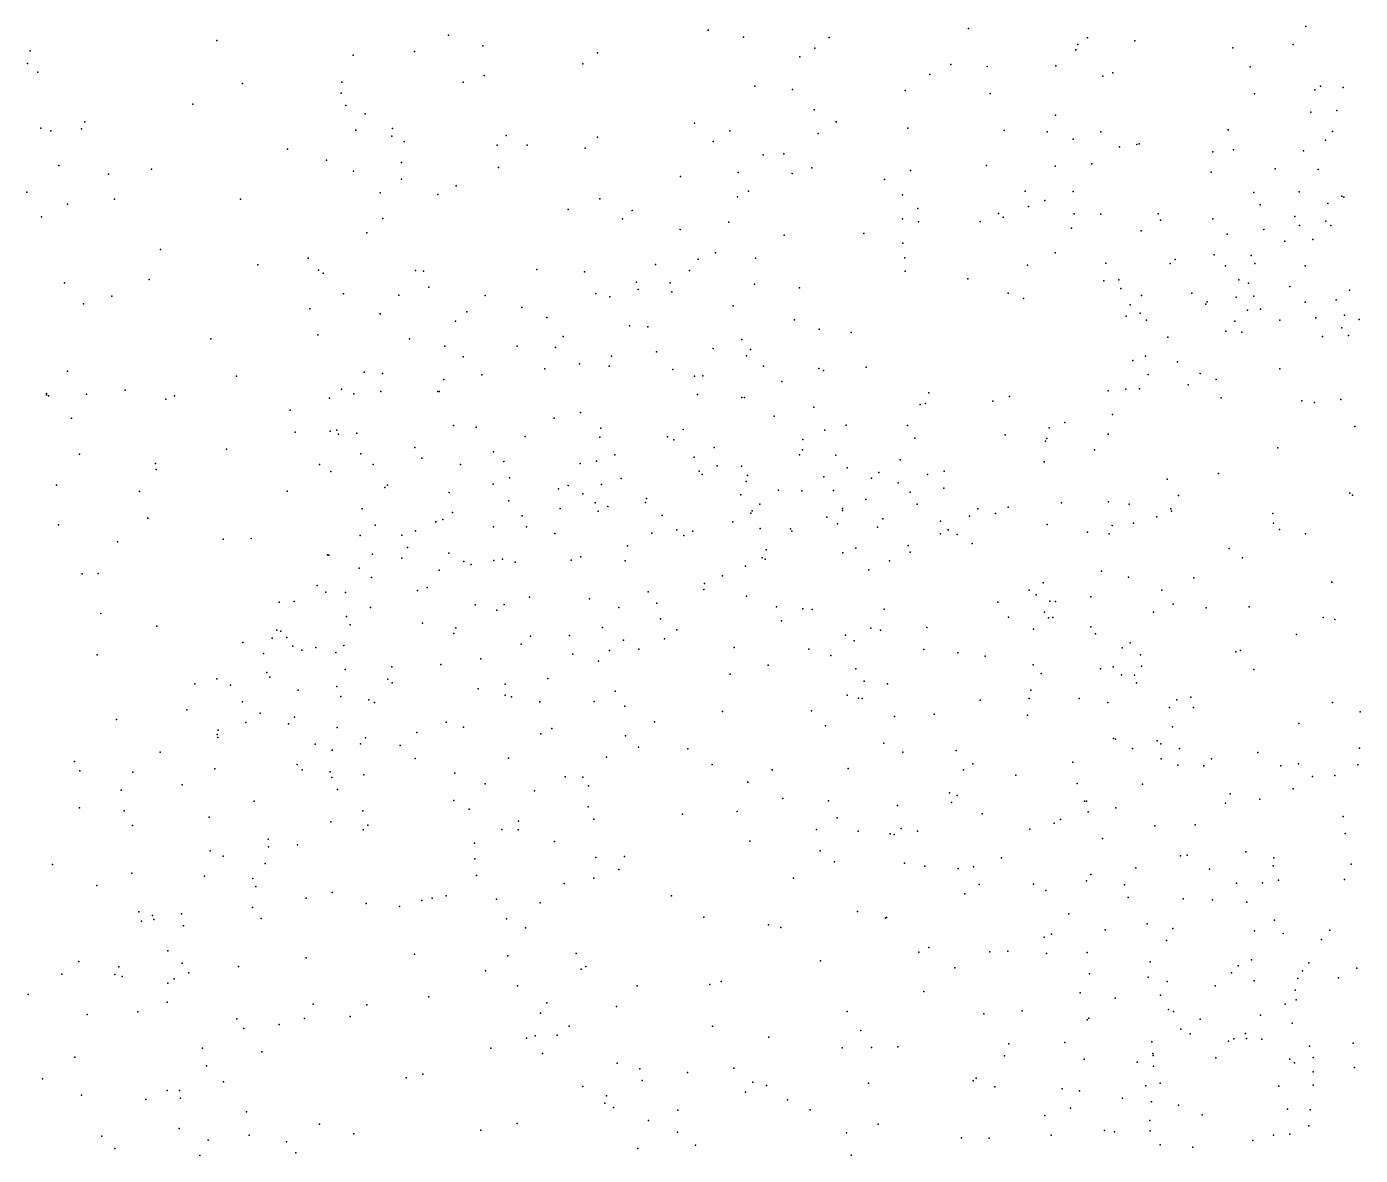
# Model space of a CAD drawing. Header units: metres. Extents: x -23.9 to 23.9, y -28.5 to 28.5.
# Drawn here: x -4.643 to -3.224, y -8.404 to -7.203 of the extents above; entities that cross this region are included whole.
import ezdxf

# ---------------------------------------------------------------- set-up
doc = ezdxf.new("R2010")
doc.units = ezdxf.units.M

msp = doc.modelspace()

# ---------------------------------------------------------------- linework, layer by layer
for p in [(-3.6407, -7.2053, 17.2481), (-3.2819, -7.2032, 19.4021), (-4.4403, -7.2179, 21.4451), (-4.1939, -7.2124, 7.9296), (-3.9176, -7.2069, 21.4146), (-3.8803, -7.2142, 17.2374), (-3.7889, -7.2146, 21.3174), (-3.5143, -7.2151, 16.5347), (-3.4639, -7.2182, 22.6135), (-4.639, -7.229, 21.6031), (-4.2954, -7.2335, 21.0954), (-4.2302, -7.2296, 8.5092), (-4.1573, -7.2235, 17.3411), (-4.0356, -7.231, 21.081), (-3.8042, -7.2262, 22.6299), (-3.5266, -7.2277, 16.3067), (-3.5247, -7.2223, 16.4182), (-3.3598, -7.2256, 17.2793), (-3.2956, -7.2223, 15.9181), (-4.6418, -7.2423, 19.277), (-4.051, -7.2428, 17.2918), (-3.8201, -7.2353, 21.1874), (-3.6597, -7.2434, 16.4012), (-3.6209, -7.2456, 22.6507), (-3.5481, -7.2447, 16.8328), (-3.3413, -7.246, 17.4241), (-4.6308, -7.2517, 9.4741), (-4.3074, -7.2622, 21.9161), (-4.1785, -7.2621, 21.6019), (-4.1559, -7.2552, 22.4199), (-3.6821, -7.254, 16.3039), (-3.4981, -7.2559, 16.1288), (-3.4875, -7.2522, 17.0997), (-4.4131, -7.2636, 17.6213), (-4.3081, -7.2741, 22.1083), (-3.8681, -7.2664, 21.3439), (-3.8281, -7.27, 7.8946), (-3.7083, -7.271, 16.4916), (-3.6178, -7.2742, 16.6635), (-3.3368, -7.2746, 22.5952), (-3.2724, -7.2705, 19.2925), (-3.2666, -7.2666, 15.7753), (-3.2423, -7.2678, 19.628), (-4.4657, -7.2857, 21.5382), (-4.3032, -7.2872, 21.2969), (-4.5809, -7.3044, 17.67), (-4.2827, -7.2958, 22.2285), (-3.805, -7.2918, 16.3782), (-3.7815, -7.3043, 16.5286), (-3.5484, -7.2972, 16.053), (-3.2769, -7.2942, 17.5527), (-3.2492, -7.2924, 15.6432), (-4.6275, -7.3112, 19.3253), (-4.6169, -7.314, 19.4091), (-4.5842, -7.312, 19.5028), (-4.2924, -7.3135, 21.7797), (-4.2534, -7.3116, 21.6816), (-4.1326, -7.3191, 17.3675), (-3.9324, -7.3058, 21.0945), (-3.8946, -7.3141, 17.2763), (-3.8006, -7.3169, 16.188), (-3.7054, -7.3113, 16.1064), (-3.6029, -7.3137, 17.3054), (-3.5573, -7.3152, 16.9508), (-3.5001, -7.3152, 10.6252), (-3.3646, -7.313, 19.8482), (-3.2536, -7.3147, 16.0535), (-4.3652, -7.3334, 21.4565), (-4.2541, -7.3198, 8.8811), (-4.2412, -7.3253, 17.4593), (-4.1423, -7.3293, 22.4687), (-4.1104, -7.3294, 21.4936), (-4.0484, -7.3325, 17.3348), (-4.0355, -7.3207, 21.4425), (-3.9123, -7.3255, 11.6593), (-3.5295, -7.323, 17.0469), (-3.4804, -7.3309, 22.6539), (-3.4617, -7.3286, 16.0087), (-3.4595, -7.3277, 17.1941), (-3.2613, -7.324, 15.9298), (-4.3238, -7.3452, 21.8842), (-4.2438, -7.3478, 21.2118), (-3.8591, -7.3396, 5.6628), (-3.8373, -7.3384, 22.651), (-3.381, -7.3364, 19.9973), (-3.359, -7.3341, 17.387), (-3.2844, -7.3352, 19.3751), (-4.6084, -7.3509, 19.1437), (-4.5557, -7.3601, 21.6423), (-4.5098, -7.3547, 17.6631), (-4.2951, -7.3569, 21.3607), (-4.1408, -7.3529, 21.0027), (-3.8858, -7.3583, 16.2579), (-3.8283, -7.3594, 21.2214), (-3.8075, -7.3533, 16.1072), (-3.7025, -7.3561, 12.3297), (-3.6216, -7.3508, 16.789), (-3.5485, -7.3515, 15.9776), (-3.5096, -7.3493, 11.8686), (-3.3826, -7.3581, 17.4797), (-3.3146, -7.3544, 15.9958), (-3.269, -7.3553, 15.7981), (-4.244, -7.3653, 22.3369), (-4.1858, -7.3725, 21.5723), (-3.9471, -7.3628, 21.3678), (-3.7301, -7.3657, 16.7053), (-4.6426, -7.3794, 17.6996), (-4.5493, -7.3868, 19.5816), (-4.4151, -7.3866, 17.652), (-4.2666, -7.3801, 17.541), (-4.2052, -7.3818, 21.0661), (-4.0331, -7.3865, 22.5631), (-3.8866, -7.3841, 21.2924), (-3.8748, -7.3784, 16.5684), (-3.7112, -7.3821, 17.3241), (-3.5806, -7.3783, 16.8802), (-3.5595, -7.3881, 22.6745), (-3.5297, -7.3787, 5.1263), (-3.3373, -7.3797, 11.0959), (-3.2893, -7.3788, 22.5726), (-3.2439, -7.3835, 17.982), (-3.2418, -7.3847, 19.4478), (-4.5993, -7.3921, 19.3239), (-4.0668, -7.3977, 17.3895), (-3.9985, -7.3987, 21.001), (-3.6949, -7.3966, 18.5004), (-3.6088, -7.4019, 14.2148), (-3.5769, -7.3946, 18.4463), (-3.5285, -7.4023, 17.4003), (-3.5002, -7.4027, 17.1441), (-3.4392, -7.4024, 17.2963), (-3.3305, -7.3927, 19.9381), (-3.2588, -7.3915, 19.1294), (-4.6267, -7.4057, 19.0504), (-4.2638, -7.4072, 5.3545), (-4.0087, -7.4078, 21.4111), (-3.8957, -7.4112, 21.0932), (-3.7111, -7.4077, 16.7758), (-3.694, -7.4108, 15.9387), (-3.6286, -7.4106, 18.6575), (-3.604, -7.406, 15.9111), (-3.5312, -7.4177, 18.368), (-3.4368, -7.4092, 17.4085), (-3.381, -7.4076, 20.0497), (-3.2936, -7.4052, 18.1056), (-3.2888, -7.4147, 17.6989), (-3.2608, -7.4101, 17.8039), (-3.2553, -7.4146, 15.5855), (-4.2807, -7.4225, 22.2843), (-3.9474, -7.4191, 16.1869), (-3.8369, -7.425, 16.7113), (-3.7523, -7.4233, 18.62), (-3.4573, -7.4203, 15.8872), (-3.3658, -7.4241, 20.1504), (-3.3269, -7.4189, 7.0016), (-3.3045, -7.4316, 19.0481), (-3.2745, -7.4298, 18.2888), (-4.5001, -7.4402, 21.6361), (-3.9099, -7.4439, 16.6612), (-3.7106, -7.4336, 22.6837), (-3.5488, -7.4439, 18.6037), (-3.3796, -7.4458, 18.3161), (-3.3402, -7.4467, 15.8599), (-4.3968, -7.4565, 21.5675), (-4.3433, -7.4496, 22.042), (-3.9736, -7.4564, 22.6132), (-3.9284, -7.4507, 21.3297), (-3.8674, -7.4495, 21.1928), (-3.7087, -7.4492, 7.4334), (-3.5782, -7.4568, 16.9619), (-3.4947, -7.4549, 18.4776), (-3.4264, -7.4551, 22.6492), (-3.421, -7.4508, 12.7842), (-3.3676, -7.4577, 17.6027), (-3.3362, -7.4553, 19.1306), (-3.2828, -7.4578, 11.6198), (-4.5124, -7.4721, 19.5185), (-4.3322, -7.4623, 22.1476), (-4.3273, -7.4656, 21.4851), (-4.2289, -7.4628, 21.6166), (-4.2205, -7.4634, 21.2672), (-4.1001, -7.4614, 12.7105), (-4.0492, -7.4642, 20.9286), (-3.994, -7.475, 0.1394), (-3.9375, -7.4628, 16.0737), (-3.7082, -7.4635, 7.0251), (-3.6417, -7.4716, 17.4041), (-3.4969, -7.4736, 18.679), (-3.4809, -7.4726, 18.5611), (-3.3534, -7.4727, 18.1141), (-4.6024, -7.4757, 19.2402), (-4.3055, -7.4875, 21.7666), (-4.2468, -7.4888, -1.279), (-4.2149, -7.4804, 6.594), (-4.1548, -7.4893, -2.0983), (-4.0374, -7.487, 16.3234), (-3.9923, -7.4827, 16.1523), (-3.9582, -7.4758, 20.9585), (-3.9564, -7.4854, 17.409), (-3.8684, -7.4771, 17.3888), (-3.8207, -7.4811, 16.7964), (-3.5986, -7.4866, 22.6837), (-3.4788, -7.4818, 18.8182), (-3.4569, -7.4894, 15.8266), (-3.4034, -7.4869, 20.1047), (-3.3431, -7.476, 18.3938), (-3.2992, -7.4795, 15.7665), (-3.2355, -7.4837, 18.3789), (-4.582, -7.4982, 21.7009), (-4.5521, -7.4898, 19.3489), (-4.3413, -7.5034, 21.9692), (-4.116, -7.5021, 20.8455), (-4.0225, -7.4906, 16.5196), (-3.8911, -7.5001, 16.7449), (-3.5822, -7.4925, 18.3144), (-3.4688, -7.499, 17.1928), (-3.3883, -7.4983, 18.988), (-3.3869, -7.496, 18.4897), (-3.3563, -7.4911, 18.8758), (-3.3372, -7.4898, 17.7316), (-3.3304, -7.5038, 17.9062), (-3.2829, -7.4965, 20.1228), (-3.2498, -7.4937, 18.884), (-4.2666, -7.5086, 22.3126), (-4.1866, -7.5166, 21.0882), (-4.1745, -7.5065, 20.971), (-4.0892, -7.5126, 17.5228), (-3.8259, -7.5152, 18.6364), (-3.4731, -7.5111, 18.2125), (-3.4583, -7.508, 17.5718), (-3.4514, -7.5155, 6.1112), (-3.3576, -7.5165, 20.0258), (-3.3441, -7.505, 17.991), (-3.3096, -7.5155, 17.3634), (-3.2713, -7.513, 22.564), (-3.2409, -7.5102, 19.256), (-3.2253, -7.5149, 18.4644), (-4.333, -7.5311, 14.4797), (-4.0013, -7.5216, 20.8795), (-3.9819, -7.5225, 21.3941), (-3.7996, -7.525, 17.431), (-3.7656, -7.5287, 22.6752), (-3.3671, -7.5272, 17.8142), (-3.3502, -7.5284, 18.6509), (-3.2437, -7.5236, 15.5588), (-3.2367, -7.5319, 17.4118), (-4.4469, -7.5353, 17.6951), (-4.2355, -7.5354, 21.3436), (-4.1979, -7.5431, 17.636), (-4.1209, -7.5432, 22.5018), (-4.0803, -7.5445, 16.3862), (-4.0718, -7.533, 21.4583), (-3.9123, -7.5458, 15.9598), (-3.882, -7.5361, 20.9985), (-3.4288, -7.5335, 17.673), (-3.2644, -7.533, 18.5985), (-4.1784, -7.5545, 20.821), (-4.0206, -7.5538, 16.6305), (-3.9727, -7.5492, 17.4998), (-3.8771, -7.5536, 21.1636), (-3.8727, -7.5466, 17.4733), (-3.4662, -7.5584, 18.1038), (-3.4526, -7.5539, 18.8807), (-3.4184, -7.5599, 17.9815), (-4.5992, -7.5698, 6.5755), (-4.2838, -7.5708, 22.2502), (-4.2641, -7.5723, 17.7084), (-4.1585, -7.5735, 21.5351), (-4.0913, -7.5672, 20.7491), (-4.0545, -7.5621, 16.1656), (-4.0231, -7.5646, 16.0861), (-3.9552, -7.5678, -1.8312), (-3.9235, -7.5746, 22.6238), (-3.8588, -7.5645, 15.8931), (-3.7999, -7.567, 16.8793), (-3.795, -7.5689, 18.5063), (-3.7497, -7.5656, -1.5594), (-3.4498, -7.5732, 20.3015), (-3.3946, -7.5721, 17.282), (-3.3097, -7.5674, 19.0267), (-4.4196, -7.5749, 21.6046), (-4.3077, -7.5889, 8.0584), (-4.199, -7.5787, 22.3961), (-3.9322, -7.5752, 20.8654), (-3.8394, -7.5809, 22.6607), (-3.4736, -7.5888, 20.2002), (-3.459, -7.5887, 17.795), (-3.4071, -7.5844, 12.2657), (-3.3775, -7.5785, 22.6183), (-4.6215, -7.5936, 19.5552), (-4.6214, -7.5949, 14.2632), (-4.6193, -7.5959, 17.7518), (-4.5788, -7.5942, 21.7114), (-4.5378, -7.5899, 19.5008), (-4.4946, -7.5997, 12.9118), (-4.4855, -7.5959, 19.348), (-4.3204, -7.5985, 21.8801), (-4.2945, -7.5937, 21.4592), (-4.2658, -7.5913, 21.6975), (-4.2053, -7.5915, 21.6055), (-4.2039, -7.5914, 21.2661), (-3.929, -7.5946, 21.3448), (-3.8819, -7.5978, 20.9369), (-3.8792, -7.5977, 16.8455), (-3.683, -7.5928, 18.2509), (-3.6148, -7.6017, 18.1716), (-3.5973, -7.5967, 17.0277), (-3.4922, -7.5908, 17.7048), (-3.372, -7.598, 20.3825), (-3.2863, -7.6014, 17.3671), (-3.2729, -7.6031, 22.552), (-3.2449, -7.5998, 19.1979), (-4.3625, -7.6113, 15.3932), (-4.0537, -7.6139, 20.6716), (-3.8055, -7.608, 6.0986), (-3.6923, -7.6051, 15.7781), (-3.6865, -7.6042, 17.5684), (-3.4878, -7.6159, 17.9225), (-4.5948, -7.6196, 5.9104), (-4.1886, -7.6276, 21.1853), (-4.1646, -7.6295, 20.6711), (-4.0815, -7.6196, 16.5901), (-4.0318, -7.6303, 16.0296), (-3.8477, -7.6178, 18.5929), (-3.7709, -7.6272, 15.7993), (-3.7059, -7.6277, 18.1645), (-3.555, -7.6301, 18.0281), (-3.5384, -7.6242, 20.2537), (-3.23, -7.6288, 15.5666), (-4.3569, -7.6348, 4.7394), (-4.3197, -7.6336, 22.0402), (-4.3126, -7.6326, 17.7442), (-4.3108, -7.6368, 22.1344), (-4.2914, -7.6356, 21.8032), (-4.1123, -7.6394, 16.1954), (-4.033, -7.6399, 21.4543), (-3.9609, -7.6396, 16.8019), (-3.9544, -7.6427, 20.6959), (-3.9442, -7.6317, 15.9142), (-3.8172, -7.6426, 16.9145), (-3.7935, -7.6326, 18.1976), (-3.6979, -7.641, 18.7947), (-3.6019, -7.6375, 18.865), (-3.5588, -7.6442, 22.6797), (-3.5576, -7.6415, 17.7594), (-3.4924, -7.6369, 17.1198), (-4.5864, -7.658, 19.1877), (-4.4299, -7.6528, 17.7458), (-4.2873, -7.6576, 22.2844), (-4.2297, -7.651, 21.3446), (-4.1461, -7.6555, 21.5498), (-4.0171, -7.6588, 17.4909), (-3.9114, -7.6511, 22.6696), (-3.8207, -7.6586, 18.5234), (-3.8175, -7.6534, 18.361), (-3.7821, -7.6591, 18.1042), (-3.5068, -7.6536, 18.9419), (-3.312, -7.6514, 15.7219), (-4.5055, -7.6679, 19.2873), (-4.3311, -7.669, 21.5033), (-4.2742, -7.669, 21.4217), (-4.2223, -7.6624, 21.6663), (-4.1812, -7.669, 22.5013), (-4.1351, -7.6657, 16.4559), (-4.054, -7.6681, 16.6907), (-4.0366, -7.6654, 17.8304), (-3.9327, -7.6613, 21.4003), (-3.9083, -7.6706, 20.8419), (-3.8824, -7.6707, 21.1164), (-3.77, -7.6726, -1.2304), (-3.7134, -7.664, 17.6358), (-3.5602, -7.6663, 20.3643), (-4.5049, -7.6744, 21.6603), (-4.3191, -7.6764, 15.0395), (-4.1291, -7.6833, 22.5944), (-4.0103, -7.6838, 15.968), (-3.9274, -7.6763, 20.6071), (-3.9242, -7.6798, 17.4205), (-3.8772, -7.687, 21.0224), (-3.876, -7.6808, 18.1183), (-3.7947, -7.6821, 18.6662), (-3.7442, -7.6835, 20.5466), (-3.7361, -7.6777, 18.0006), (-3.6844, -7.6797, 20.3724), (-3.6666, -7.6761, 17.9456), (-3.4297, -7.6845, 20.3791), (-3.3748, -7.6788, 17.2614), (-4.6108, -7.6909, 19.4801), (-4.5227, -7.6979, 19.3893), (-4.3657, -7.6974, 17.7817), (-4.2617, -7.6934, 5.7213), (-4.2588, -7.6911, 17.784), (-4.1931, -7.6988, 20.6175), (-4.1465, -7.6899, 16.2968), (-4.0769, -7.6949, 17.3874), (-4.0668, -7.6915, 17.6897), (-4.051, -7.7002, 12.3034), (-4.0312, -7.6903, 8.2496), (-3.883, -7.7014, 20.7135), (-3.8431, -7.6963, 20.5665), (-3.8183, -7.697, 17.8933), (-3.7843, -7.6967, 20.3652), (-3.7155, -7.6885, 20.4508), (-3.7028, -7.6986, 17.8581), (-3.6672, -7.6942, 17.7359), (-3.4174, -7.702, 22.6533), (-3.2352, -7.6994, 20.4003), (-3.2325, -7.7016, 19.1902), (-4.2859, -7.7162, 22.4137), (-4.1298, -7.7078, 17.6023), (-4.075, -7.7159, 11.8983), (-4.0381, -7.71, 22.6962), (-4.0243, -7.7139, 17.9089), (-3.9843, -7.7094, 21.4487), (-3.9835, -7.7052, 13.1017), (-3.8628, -7.7114, 20.3983), (-3.7748, -7.7159, 22.772), (-3.75, -7.7064, 17.425), (-3.6954, -7.7112, 15.7369), (-3.631, -7.7164, 14.3393), (-3.5985, -7.7144, 20.4799), (-3.5419, -7.7099, 17.0793), (-3.492, -7.7086, 15.7061), (-3.4701, -7.7114, 20.1609), (-3.4255, -7.7164, 15.0956), (-4.5138, -7.726, 11.7357), (-4.2074, -7.7301, 21.2405), (-4.2001, -7.7276, 20.9815), (-4.1896, -7.7201, 17.4667), (-4.1156, -7.7236, 16.6088), (-4.0348, -7.7187, 17.2319), (-3.9668, -7.7234, 22.7574), (-3.8915, -7.7299, 15.8315), (-3.8723, -7.7209, 17.2285), (-3.8708, -7.7182, 22.7693), (-3.7915, -7.7251, 18.5896), (-3.7747, -7.7181, 17.3026), (-3.732, -7.7267, 16.99), (-3.6705, -7.7295, 18.7124), (-3.6397, -7.7242, 17.0429), (-3.612, -7.7212, 18.8307), (-3.4405, -7.7247, 17.1435), (-3.4249, -7.7186, 18.9923), (-3.317, -7.7213, 19.0769), (-4.6087, -7.7333, 17.8394), (-4.2878, -7.7446, 22.0405), (-4.2721, -7.7337, 21.8512), (-4.2435, -7.7444, 20.8276), (-4.2292, -7.7397, 17.3931), (-4.1461, -7.7353, 17.2462), (-4.1108, -7.7354, 16.0952), (-4.0808, -7.7423, 20.5482), (-3.9777, -7.7422, 15.8936), (-3.9511, -7.7386, 16.8641), (-3.9436, -7.7445, 18.0932), (-3.9341, -7.7399, 17.7974), (-3.8624, -7.7373, 20.9416), (-3.8302, -7.7376, 20.7864), (-3.8288, -7.7399, 16.9466), (-3.7801, -7.7323, 17.7961), (-3.7376, -7.7356, 20.6328), (-3.6708, -7.7428, 17.5933), (-3.6625, -7.7385, 17.4716), (-3.6528, -7.7437, 20.5565), (-3.5573, -7.7328, 20.2336), (-3.5143, -7.7411, 22.7178), (-3.4913, -7.7428, 18.9382), (-3.4879, -7.7341, 13.122), (-3.4654, -7.7316, 20.4421), (-3.3166, -7.7313, 22.5577), (-3.3099, -7.7381, 17.2946), (-3.2823, -7.7429, 20.032), (-4.5459, -7.7515, 19.2782), (-4.4335, -7.7484, 17.8129), (-4.404, -7.7479, 21.5758), (-4.2375, -7.7573, 22.579), (-4.0037, -7.7557, 17.1206), (-3.7607, -7.7582, 20.7167), (-3.7052, -7.7551, 8.4714), (-3.637, -7.753, 22.7838), (-3.3637, -7.7583, 17.2291), (-4.3228, -7.7653, 22.3482), (-4.3212, -7.7654, 22.2436), (-4.2749, -7.7644, 17.5121), (-4.2437, -7.7686, 17.6081), (-4.1936, -7.7633, 21.0735), (-4.1775, -7.7723, 16.3332), (-4.1457, -7.7712, 21.6284), (-4.1366, -7.7699, 22.7061), (-4.1229, -7.773, 17.9059), (-4.0635, -7.771, 15.9948), (-4.0532, -7.7673, 16.7484), (-4.0059, -7.7716, 20.49), (-3.8602, -7.7683, 7.8236), (-3.857, -7.7697, 17.7508), (-3.856, -7.76, 21.2518), (-3.7746, -7.7632, 17.1631), (-3.7248, -7.7716, 17.6682), (-3.703, -7.7624, 17.2372), (-3.3493, -7.7683, 20.424), (-4.5837, -7.7855, 19.3923), (-4.5666, -7.7852, 13.2569), (-4.2889, -7.7795, 17.3102), (-4.2038, -7.7816, 17.1804), (-4.1697, -7.7753, 17.6987), (-3.8782, -7.7773, 17.0941), (-3.7467, -7.7813, 22.828), (-3.4993, -7.7826, 17.0661), (-4.3338, -7.7977, 22.4276), (-4.2757, -7.7892, 20.6519), (-4.2168, -7.8, 21.1844), (-3.9216, -7.7957, 20.4119), (-3.9024, -7.7876, 21.4439), (-3.5615, -7.7949, 15.6892), (-3.4708, -7.7891, 15.6864), (-3.4011, -7.7895, 22.652), (-3.2543, -7.7944, 22.5047), (-4.3742, -7.8156, 21.5136), (-4.358, -7.8147, 17.4603), (-4.3244, -7.805, 22.1235), (-4.3034, -7.8053, 17.7655), (-4.2269, -7.803, 22.6489), (-4.1079, -7.8103, 17.0616), (-4.0438, -7.8121, 17.8292), (-3.9814, -7.8044, 17.0436), (-3.9222, -7.802, 16.9405), (-3.8771, -7.8092, 15.801), (-3.6097, -7.8157, 20.5743), (-3.5764, -7.8026, 18.7651), (-3.5688, -7.8077, 17.3964), (-3.5545, -7.8145, 22.7951), (-3.5484, -7.8148, 20.1976), (-3.5109, -7.81, 18.8478), (-3.4351, -7.8029, -1.7628), (-4.5638, -7.8275, 12.1589), (-4.277, -7.8211, 20.806), (-4.1654, -7.8183, 17.8217), (-4.1424, -7.8242, 16.1351), (-4.1346, -7.818, 16.6141), (-4.0127, -7.8213, 16.8869), (-3.9723, -7.8166, 21.5016), (-3.845, -7.8206, 18.3348), (-3.817, -7.8226, 20.2969), (-3.807, -7.8232, 15.7511), (-3.7304, -7.8231, 17.7753), (-3.5599, -7.826, 17.547), (-3.444, -7.8261, 22.7315), (-3.4231, -7.8178, 18.9833), (-3.3881, -7.8214, 20.103), (-3.3425, -7.8206, 19.0536), (-4.5041, -7.8411, 21.6151), (-4.3026, -7.8307, 21.4035), (-4.2985, -7.8398, 21.975), (-4.2215, -7.8379, 21.7855), (-4.186, -7.8427, 17.06), (-4.0303, -7.8425, 16.7969), (-3.9683, -7.8331, 17.9475), (-3.8396, -7.8355, 20.9899), (-3.7447, -7.8433, 20.7415), (-3.6851, -7.8426, 20.2368), (-3.5982, -7.8314, 17.2119), (-3.5717, -7.8443, 18.5958), (-3.5559, -7.8321, 17.2909), (-3.5513, -7.8317, 18.6858), (-3.5106, -7.8417, 20.5153), (-3.2638, -7.8317, 19.9765), (-3.2511, -7.834, 20.4323), (-4.4126, -7.8584, 17.3618), (-4.3816, -7.8539, 22.234), (-4.3766, -7.8452, 17.2804), (-4.3721, -7.8464, 17.5923), (-4.3659, -7.8533, 17.9256), (-4.1881, -7.8487, 16.3778), (-4.1068, -7.8518, 18.045), (-4.0652, -7.8509, 22.8185), (-4.0079, -7.856, 6.95), (-3.9641, -7.8547, 18.2223), (-3.9512, -7.845, 20.48), (-3.7716, -7.8505, 14.6315), (-3.7624, -7.8568, 17.8463), (-3.7345, -7.8453, 18.4187), (-3.5057, -7.8494, 17.4481), (-3.2919, -7.8498, 22.5875), (-4.5677, -7.8715, 0.1539), (-4.3907, -7.8702, 22.3849), (-4.3594, -7.8622, 22.492), (-4.35, -7.8667, 17.6772), (-4.335, -7.8637, 22.0485), (-4.3138, -7.8691, 8.7848), (-4.3052, -7.8618, 20.7262), (-4.1168, -7.8603, 16.9944), (-4.0617, -7.8709, 18.1637), (-4.0226, -7.8668, 20.5437), (-3.9916, -7.8654, 22.8594), (-3.89, -7.8639, 21.4886), (-3.8107, -7.8657, 20.9002), (-3.7874, -7.8724, 21.3194), (-3.6884, -7.8658, 20.6765), (-3.6523, -7.8693, 18.4405), (-3.4774, -7.864, 17.0857), (-3.469, -7.8588, 20.1541), (-3.4579, -7.8717, 15.6785), (-3.3564, -7.8683, 22.686), (-3.3515, -7.8668, 17.1396), (-4.2543, -7.8842, 17.8783), (-4.202, -7.8817, 22.7525), (-4.1595, -7.8759, 20.6293), (-4.0343, -7.8782, 21.611), (-3.8539, -7.8827, 20.3692), (-3.7608, -7.8863, 18.3467), (-3.623, -7.873, 22.8659), (-3.5721, -7.8823, 18.5076), (-3.5005, -7.8863, 18.6182), (-3.487, -7.8843, 17.5676), (-3.4569, -7.8836, 18.926), (-4.4405, -7.897, 17.5755), (-4.3873, -7.8903, 17.785), (-4.3839, -7.8953, 22.1143), (-4.304, -7.8873, 17.0862), (-4.2585, -7.8974, 21.8692), (-4.0882, -7.8967, 16.9176), (-3.8942, -7.8922, 18.3032), (-3.7518, -7.8996, 0.0936), (-3.5634, -7.8916, 17.1233), (-3.478, -7.8928, 17.2963), (-3.4644, -7.8931, 17.3865), (-3.3372, -7.8871, 20.0542), (-4.4636, -7.9025, 17.4555), (-4.4258, -7.9037, 17.2326), (-4.354, -7.9093, 22.5858), (-4.3128, -7.9052, 20.8025), (-4.2539, -7.9014, 17.0201), (-4.1624, -7.9077, 16.5648), (-4.1338, -7.9029, 21.7379), (-4.1338, -7.9144, 18.169), (-4.0167, -7.9102, 15.9014), (-3.7699, -7.9144, 22.9218), (-3.7269, -7.9025, 15.7131), (-3.5745, -7.909, 15.6777), (-3.4621, -7.9015, 18.7151), (-4.4131, -7.9216, -2.028), (-4.3083, -7.916, 22.6637), (-4.2785, -7.9196, 21.2642), (-4.2727, -7.9224, 20.9223), (-4.1268, -7.9162, 16.6689), (-4.0968, -7.9214, 16.0134), (-4.0391, -7.9213, 17.9529), (-4.0063, -7.9262, 6.0293), (-3.7578, -7.9177, 21.4142), (-3.7541, -7.9181, 20.2868), (-3.6285, -7.9198, 17.8339), (-3.5763, -7.918, 20.5954), (-3.5233, -7.9182, 4.8632), (-3.4927, -7.9222, 17.6769), (-3.4271, -7.9276, 18.7994), (-3.4193, -7.9194, 18.9925), (-3.4043, -7.9166, 20.4999), (-3.4017, -7.9277, 17.0979), (-3.2538, -7.9224, 17.1955), (-4.5472, -7.9403, 21.5961), (-4.4723, -7.9302, 17.305), (-4.4094, -7.9435, 22.4893), (-4.3944, -7.9336, 17.1198), (-4.3578, -7.9378, 21.4089), (-4.1965, -7.9433, 21.7972), (-3.9748, -7.9427, 18.2613), (-3.9025, -7.9319, -0.9739), (-3.8077, -7.9313, 21.1305), (-3.7195, -7.9373, 20.7706), (-3.6772, -7.9347, 20.2324), (-3.5781, -7.9356, 20.1889), (-3.2241, -7.9322, 22.5319), (-4.44, -7.9564, 22.2548), (-4.4391, -7.9518, 22.3418), (-4.3642, -7.945, 22.0018), (-4.3125, -7.949, 17.9083), (-4.2277, -7.9542, 0.1653), (-4.1779, -7.9486, 16.2263), (-4.0958, -7.9557, 20.6206), (-4.084, -7.9499, 22.8708), (-3.7931, -7.9471, 21.0087), (-3.4237, -7.9483, 17.5903), (-3.2895, -7.9446, 19.1442), (-4.4392, -7.9596, 17.7225), (-4.3357, -7.9665, 18.0263), (-4.2876, -7.9662, 21.1537), (-4.2821, -7.9598, 21.0219), (-4.2452, -7.9679, 16.9515), (-4.0057, -7.9578, 22.9061), (-3.9918, -7.9698, 20.5501), (-3.9394, -7.9717, 8.8555), (-3.7309, -7.9654, 21.3293), (-3.4868, -7.9607, 18.5078), (-3.4845, -7.9612, 17.1254), (-3.4663, -7.9711, 20.564), (-3.4402, -7.9629, 22.8222), (-3.4362, -7.9662, 17.2046), (-3.4163, -7.9712, 0.2706), (-3.2251, -7.9708, 19.2515), (-4.5918, -7.9851, 17.8765), (-4.5005, -7.9752, 17.6004), (-4.3176, -7.973, 17.0036), (-4.2293, -7.9818, 17.9505), (-4.13, -7.9814, 16.0915), (-4.0258, -7.9806, 21.669), (-3.7106, -7.9752, 21.5359), (-3.654, -7.9732, 15.6925), (-3.5299, -7.9859, 17.8014), (-3.4359, -7.9822, 18.5877), (-3.3824, -7.9822, 17.2744), (-3.3332, -7.9754, 15.6974), (-4.586, -7.995, 17.7828), (-4.5297, -7.9963, 17.478), (-4.4424, -7.9928, 21.4594), (-4.355, -7.9882, 20.8349), (-4.3495, -7.9938, 21.3106), (-4.3199, -7.9962, 21.231), (-4.284, -7.9994, -1.0347), (-4.1873, -7.9975, 16.358), (-3.9136, -7.9884, 21.5996), (-3.8496, -7.9939, 18.2389), (-3.7687, -7.9925, 15.7352), (-3.6461, -7.9938, 22.9338), (-3.6364, -7.9876, 18.327), (-3.5904, -7.9996, 20.6796), (-3.4183, -7.9888, 17.6797), (-3.3906, -7.9898, 18.8476), (-3.3085, -7.9896, 19.9781), (-3.2898, -7.9876, 17.4235), (-3.2513, -8, 22.6413), (-3.2268, -7.9885, 15.7332), (-4.4772, -8.01, 17.1646), (-4.3182, -8.002, 21.9013), (-4.155, -8.0087, 16.5582), (-4.07, -8.0015, 16.7733), (-4.0512, -8.0018, 18.0002), (-4.0451, -8.011, 15.9581), (-3.8757, -8.007, 18.0046), (-3.5254, -8.0083, 22.8939), (-3.4558, -8.0093, 17.7594), (-3.2954, -8.014, 17.2122), (-3.275, -8.001, 17.5583), (-4.5421, -8.0157, 17.3736), (-4.4006, -8.0273, 20.7708), (-4.3121, -8.0147, 21.0889), (-4.1881, -8.0265, 22.8369), (-4.1026, -8.0163, 21.6973), (-3.8384, -8.0243, 20.389), (-3.7898, -8.0268, 14.9872), (-3.6609, -8.0183, 17.9416), (-3.653, -8.0212, 21.4307), (-3.5176, -8.0271, 15.683), (-3.5153, -8.0274, 6.5616), (-3.3624, -8.0193, 22.7902), (-3.331, -8.0252, 17.6272), (-4.5865, -8.0342, 17.6226), (-4.5388, -8.0375, 17.2667), (-4.2851, -8.0374, 18.0205), (-4.172, -8.0358, 16.2619), (-4.0455, -8.0333, 20.5968), (-3.9451, -8.0411, 15.8513), (-3.8869, -8.0381, 20.4613), (-3.7162, -8.032, 20.9162), (-3.659, -8.0288, 20.7794), (-3.6264, -8.0409, 0.8416), (-3.5136, -8.0386, 21.575), (-3.4843, -8.0345, 20.1079), (-3.3676, -8.0294, 20.0249), (-4.5302, -8.053, 21.487), (-4.4486, -8.0443, 22.1211), (-4.3191, -8.0492, 20.7186), (-4.2799, -8.0529, 22.7777), (-4.1196, -8.0486, 16.6442), (-4.0394, -8.0465, 18.1982), (-3.7807, -8.0451, 18.0108), (-3.7125, -8.0565, 21.1874), (-3.5496, -8.0507, 21.6557), (-3.5429, -8.0469, 17.8754), (-3.4428, -8.0536, 8.6268), (-3.3998, -8.0524, 18.5557), (-3.2424, -8.0436, 17.7006), (-4.3857, -8.0677, 21.2696), (-4.2846, -8.0576, 16.9095), (-4.1372, -8.0573, 16.1373), (-4.1197, -8.0579, 22.8976), (-4.0813, -8.0701, 16.023), (-3.8733, -8.07, 15.8058), (-3.8025, -8.0573, 22.9762), (-3.7583, -8.0592, 21.6171), (-3.7242, -8.062, 20.2468), (-3.7198, -8.0629, 15.7262), (-3.6951, -8.0592, 22.9646), (-3.5757, -8.0572, 6.2279), (-3.4983, -8.0669, 18.3808), (-3.2401, -8.0617, 20.5628), (-4.4475, -8.0802, 22.5129), (-4.3853, -8.076, 16.972), (-4.3547, -8.0738, 22.69), (-4.1662, -8.072, 18.0618), (-3.7987, -8.0802, 18.1869), (-3.4155, -8.0853, 17.7956), (-3.4084, -8.0848, 22.8459), (-3.3459, -8.081, 18.6512), (-4.6153, -8.0946, 17.3949), (-4.4335, -8.0858, 22.0492), (-4.3888, -8.0936, 20.9833), (-4.166, -8.0887, 21.7307), (-4.0373, -8.0871, 21.6662), (-4.0069, -8.0863, -2.2737), (-3.7835, -8.0917, 20.3009), (-3.7089, -8.0934, 18.2226), (-3.6874, -8.0965, 21.0575), (-3.6517, -8.0989, 21.6263), (-3.6356, -8.0973, 21.2981), (-3.6056, -8.0877, 15.7046), (-3.4628, -8.0982, 21.5344), (-3.3845, -8.0996, 15.7102), (-3.3169, -8.0959, 17.7782), (-3.316, -8.0875, 19.9216), (-3.2338, -8.0942, 17.7931), (-4.5309, -8.104, 17.1592), (-4.4535, -8.107, 17.0357), (-4.4019, -8.1097, 21.973), (-4.1642, -8.1062, 16.3425), (-4.0393, -8.1091, 22.9389), (-4.0129, -8.0999, 15.9426), (-3.8271, -8.1093, 20.3732), (-3.5155, -8.1119, 15.7028), (-3.5108, -8.1053, 21.4482), (-3.3112, -8.1114, 22.7705), (-3.2408, -8.1107, 19.7436), (-4.5681, -8.1171, 17.237), (-4.399, -8.1181, 21.0866), (-4.3177, -8.1243, 22.7536), (-4.1965, -8.128, 15.4341), (-4.0709, -8.115, 13.1429), (-3.9569, -8.128, 20.531), (-3.6446, -8.1259, 21.1823), (-3.6295, -8.116, 20.901), (-3.5716, -8.1155, 21.3628), (-3.5585, -8.1222, 17.9293), (-3.4751, -8.1164, 22.897), (-3.3558, -8.1145, 19.0229), (-3.328, -8.1143, 18.8997), (-4.4024, -8.1405, 22.6355), (-4.3454, -8.1303, 16.9189), (-4.2814, -8.1363, 21.8102), (-4.2459, -8.1393, 20.683), (-4.2222, -8.1329, 22.8396), (-4.2114, -8.1304, 16.8393), (-4.1428, -8.1317, 16.4937), (-4.0966, -8.1354, 16.6301), (-3.471, -8.1297, 21.6256), (-3.4125, -8.1313, -2.0039), (-3.3815, -8.1324, 18.5094), (-3.3449, -8.1349, 20.6592), (-4.5232, -8.145, 20.7547), (-4.5206, -8.1551, 13.3927), (-4.5087, -8.149, 17.0873), (-4.5075, -8.1531, 21.294), (-4.478, -8.1472, 0.6195), (-4.3931, -8.152, 20.7197), (-4.1324, -8.1526, 16.2118), (-3.9224, -8.1508, 22.9764), (-3.7588, -8.1446, 21.6194), (-3.7292, -8.1519, 15.7607), (-3.7279, -8.1509, 18.1519), (-3.5342, -8.1472, 20.8139), (-3.3153, -8.1539, 15.7458), (-4.4759, -8.16, 21.2004), (-4.1119, -8.1619, 16.7762), (-3.8537, -8.1589, 21.618), (-3.8405, -8.1617, 15.8203), (-3.5527, -8.1687, 21.2692), (-3.4956, -8.164, 20.0318), (-3.4507, -8.1577, 18.3907), (-3.4236, -8.1627, 17.8994), (-3.3367, -8.1654, 18.5905), (-3.3063, -8.168, 18.7232), (-3.2564, -8.1646, 19.4767), (-3.6832, -8.1829, 22.9795), (-3.5604, -8.1721, 20.9195), (-3.4302, -8.1756, 20.7656), (-3.2655, -8.1744, 19.6614), (-4.587, -8.1977, 21.3066), (-4.4923, -8.1866, 21.0962), (-4.3453, -8.1938, 21.8744), (-4.2302, -8.19, 21.7608), (-4.1307, -8.1919, 20.636), (-4.058, -8.1894, 16.6846), (-3.7983, -8.1972, 20.3059), (-3.6936, -8.188, 20.1304), (-3.618, -8.1874, 15.7414), (-3.5989, -8.1868, 20.0623), (-3.558, -8.1893, 21.0048), (-3.5146, -8.1882, 15.304), (-3.4476, -8.1981, 21.5679), (-3.34, -8.196, 22.8117), (-4.6052, -8.2113, 17.2364), (-4.5488, -8.2116, 20.7058), (-4.5447, -8.2037, 20.9372), (-4.4771, -8.1998, 22.1347), (-4.4701, -8.2099, 16.9964), (-4.4173, -8.2031, 21.9767), (-4.1546, -8.2077, 21.7055), (-4.0529, -8.206, 20.5871), (-4.0479, -8.2031, 16.0528), (-3.6554, -8.2047, 21.6231), (-3.5122, -8.2109, 18.2961), (-3.3611, -8.2098, 19.1455), (-3.354, -8.2026, 19.8503), (-3.2857, -8.2079, 18.8193), (-3.2787, -8.1993, -1.4713), (-3.2277, -8.2051, 15.8011), (-4.5411, -8.2137, 21.0237), (-4.4923, -8.2209, 22.2185), (-4.4859, -8.2164, 22.4382), (-4.1207, -8.2238, 16.3312), (-3.9931, -8.2239, 5.1447), (-3.916, -8.2224, 15.9021), (-3.9038, -8.219, 20.4601), (-3.4496, -8.2146, 21.3706), (-3.4296, -8.2191, 20.8615), (-3.3786, -8.2239, 19.2386), (-3.3369, -8.2184, 19.0638), (-3.2904, -8.216, 20.7638), (-3.2474, -8.2154, 22.7061), (-4.6411, -8.233, 20.7488), (-4.4931, -8.2412, 22.3565), (-4.2149, -8.2356, 22.8552), (-3.6885, -8.2297, 15.7786), (-3.522, -8.2313, 15.748), (-3.4847, -8.2368, 21.2195), (-3.4367, -8.2338, 19.9032), (-3.2933, -8.2283, 19.5783), (-3.2925, -8.2386, 18.9348), (-4.5781, -8.2542, 17.1485), (-4.5243, -8.2515, 15.8634), (-4.3379, -8.2434, 22.74), (-4.2807, -8.2438, 22.8026), (-4.0961, -8.253, 16.4423), (-4.0892, -8.242, 16.5263), (-4.0153, -8.2458, 22.9574), (-3.7699, -8.2509, 15.8267), (-3.6247, -8.2534, -0.228), (-3.5838, -8.2502, 18.2378), (-3.4283, -8.2489, 20.9674), (-3.4229, -8.2512, 17.9522), (-3.3303, -8.2549, 20.8747), (-3.3042, -8.2432, 17.9532), (-4.4191, -8.2587, -2.1111), (-4.4116, -8.2691, 22.629), (-4.3742, -8.265, 20.7071), (-4.347, -8.2584, 4.7845), (-4.2986, -8.2565, 16.8434), (-4.0657, -8.2667, 16.1879), (-3.9132, -8.2666, 22.9802), (-3.5146, -8.26, 19.9398), (-3.5127, -8.2583, 21.625), (-3.415, -8.2698, 18.3941), (-3.3943, -8.2593, 19.3235), (-3.2965, -8.2634, 18.6341), (-4.1109, -8.2793, 20.6012), (-4.1018, -8.2771, 21.68), (-4.0785, -8.2764, 16.2775), (-3.8532, -8.2784, 15.8971), (-3.7555, -8.2712, 21.5947), (-3.5384, -8.2839, 22.9326), (-3.4459, -8.2832, 21.1499), (-3.4051, -8.2749, 15.7877), (-3.3642, -8.2828, 19.4642), (-3.3586, -8.2802, 22.8222), (-3.3463, -8.2744, 19.6248), (-3.3451, -8.2798, 20.9879), (-3.3287, -8.2806, 18.5375), (-4.4555, -8.2901, 22.0891), (-4.3925, -8.2939, 8.8232), (-4.1489, -8.29, 16.7615), (-4.094, -8.2956, 0.9626), (-3.7752, -8.2898, 20.1712), (-3.7441, -8.2892, 22.9827), (-3.7161, -8.2885, 20.0905), (-3.598, -8.2853, 18.0157), (-3.4448, -8.2958, 19.7999), (-3.4445, -8.298, 21.4894), (-3.278, -8.2881, 18.7423), (-3.2317, -8.2848, 20.9271), (-4.5914, -8.2997, 20.8819), (-4.4515, -8.309, 22.5191), (-4.0147, -8.3062, 16.7056), (-3.9903, -8.3121, 16.087), (-3.8906, -8.3112, 21.6254), (-3.6026, -8.2984, 15.8048), (-3.5179, -8.3018, 15.7949), (-3.4616, -8.3048, 22.8906), (-3.444, -8.3092, 21.3234), (-3.3777, -8.3005, 19.1596), (-3.2991, -8.3018, 22.7624), (-3.294, -8.3057, 6.5883), (-3.2744, -8.2999, 6.077), (-3.2304, -8.3108, 22.664), (-4.6256, -8.3226, 19.3176), (-4.4332, -8.326, 16.9329), (-4.239, -8.3218, 22.8258), (-4.2211, -8.3178, 21.7642), (-3.9881, -8.3243, 16.6278), (-3.9397, -8.3158, 20.4522), (-3.8702, -8.3261, 20.3501), (-3.6358, -8.3248, 22.9622), (-3.6327, -8.322, 18.1289), (-3.2742, -8.3154, 18.8504), (-4.5844, -8.3401, 17.1381), (-4.4933, -8.335, -1.1838), (-4.48, -8.3352, 22.3786), (-4.0511, -8.3307, 16.3497), (-3.8782, -8.3368, 15.9765), (-3.8557, -8.3297, 22.9796), (-3.7471, -8.3273, 15.8724), (-3.6127, -8.3311, 19.8985), (-3.5413, -8.3333, 21.5514), (-3.5228, -8.3356, 19.8208), (-3.4522, -8.3302, 12.9465), (-3.4371, -8.3273, 19.7023), (-3.3108, -8.3305, 19.029), (-3.2744, -8.3293, 21.0605), (-4.516, -8.3448, 20.7799), (-4.479, -8.3433, 22.2241), (-4.0277, -8.3487, 21.6622), (-4.0259, -8.3408, 16.5035), (-4.0184, -8.3533, 16.2345), (-3.8333, -8.3452, 20.2601), (-3.5325, -8.3539, 17.9894), (-3.4769, -8.3433, 19.3731), (-3.4462, -8.3472, 19.5132), (-3.4175, -8.3508, 21.4169), (-3.3016, -8.3548, 18.5898), (-4.4088, -8.3579, 21.9887), (-3.9813, -8.3669, 16.1574), (-3.9499, -8.3559, 22.9658), (-3.8091, -8.3558, 21.6212), (-3.5597, -8.3616, 18.2384), (-3.4479, -8.3672, 17.9952), (-3.3924, -8.3609, 18.4074), (-3.2775, -8.3557, 15.8758), (-4.4803, -8.3754, 0.3405), (-4.406, -8.3825, 22.6098), (-4.331, -8.371, 22.723), (-4.2947, -8.3813, 21.8373), (-4.1595, -8.3773, 20.5816), (-4.1209, -8.3701, 22.9013), (-3.9504, -8.3796, 21.637), (-3.7705, -8.38, 20.0204), (-3.7371, -8.371, 15.0901), (-3.553, -8.3826, 22.9235), (-3.4963, -8.3775, 19.6649), (-3.4856, -8.379, 15.8506), (-3.4476, -8.378, 18.332), (-3.3164, -8.3825, 21.198), (-3.2992, -8.3815, 18.0465), (-3.2788, -8.3726, 18.95), (-4.5625, -8.3836, 19.2529), (-4.5487, -8.3969, 17.0761), (-4.4496, -8.3878, 5.6764), (-4.3662, -8.3896, 20.7225), (-3.9924, -8.3969, 16.3142), (-3.9313, -8.3933, 16.6123), (-3.6483, -8.3856, 15.8765), (-3.619, -8.3859, -2.1758), (-3.4369, -8.3929, 19.2688), (-3.4022, -8.3953, 15.8791), (-3.3383, -8.3883, 0.8725), (-4.4583, -8.4041, 22.4335), (-4.3563, -8.4015, 13.7068), (-3.7657, -8.4039, 15.9592)]:
    msp.add_point(p)

doc.saveas('drawing.dxf')
